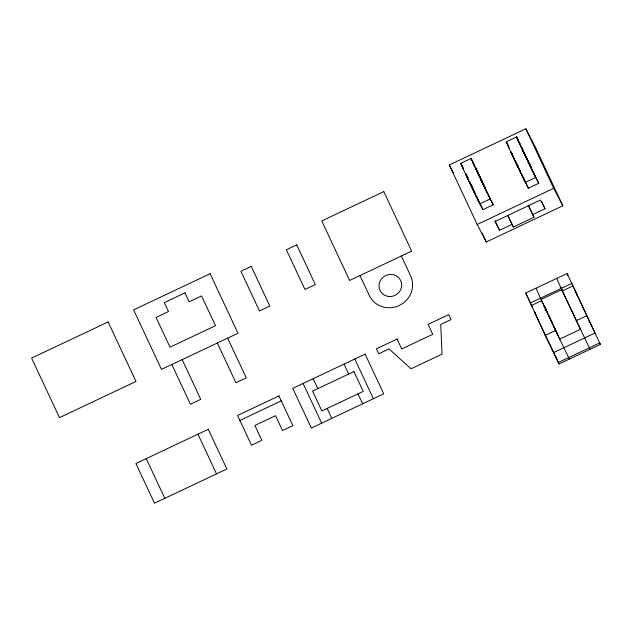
<?xml version="1.0" encoding="UTF-8"?>
<svg xmlns="http://www.w3.org/2000/svg" width="632" height="632" viewBox="0 0 632 632"><rect width="100%" height="100%" fill="white"/><g stroke="black" fill="none" stroke-linecap="round" stroke-linejoin="round"><path stroke-width="0.95" d="M449.312 164.96L525.816 128.794L534.956 146.269L562.836 205.795L486.324 241.969L477.184 224.486L449.312 164.96L453.421 172.828M463.058 168.602L460.76 163.34L471.109 158.442L493.221 204.792L482.88 209.682L478.527 201.26M508.547 147.098L506.256 141.837L516.605 136.939L538.709 183.288L528.376 188.178L524.015 179.749M473.984 165.41L474.632 165.11M519.48 143.906L520.128 143.598M475.217 169.06L476.986 168.223M477.184 224.486L553.695 188.32L562.836 205.795M528.107 204.95L532.634 214.627L545.045 208.758L540.471 200.02L494.982 221.524L499.549 230.269L511.959 224.4L513.326 227.022L534.008 217.25L528.779 206.087M239.899 420.422L281.256 400.87M575.002 292.197L575.641 291.889L600.4 344.408L559.043 363.961L545.179 335.379L525.753 293.05L567.117 273.506L567.876 274.96L567.228 275.268M530.406 302.973L571.763 283.42L594.989 333.032L553.632 352.585M531.243 305.612L541.584 300.729L536.094 288.168M590.059 349.298L562.259 290.949L572.6 286.067M543.978 306.86L544.626 306.552L546.151 309.467L544.855 310.075M576.518 295.105L577.166 294.804L567.117 273.506M545.179 335.379L555.52 330.489L569.385 359.071M576.202 320.716L586.536 315.826M588.937 321.957L589.585 321.656M590.462 324.872L591.11 324.564M558.285 362.507L599.642 342.955L600.4 344.408M506.256 141.837L509.06 148.22M460.76 163.348L463.572 169.724M518.888 142.208L516.597 136.947L516.873 137.381M473.392 163.712L471.101 158.45L471.377 158.885M538.709 183.288L534.814 175.783M506.746 142.666L509.029 147.035M575.641 291.889L577.166 294.804M532.634 214.627L534.008 217.25M493.221 204.792L489.318 197.287M461.249 164.17L463.533 168.539M525.753 293.05L532.578 307.452M534.672 312.168L535.81 314.349L534.601 311.766M548.608 341.936L549.366 343.389M475.011 193.55L473.716 190.943M474.893 193.321L473.013 189.497M511.565 152.897L511.114 152.02L511.644 153.055M466.068 174.408L465.618 173.531L466.147 174.558M533.842 173.816L535.667 177.466L525.326 182.348L523.501 178.706M488.346 195.32L490.171 198.969L479.838 203.86L478.005 200.21M534.593 175.333L533.266 172.647M511.825 153.426L512.773 155.354M489.097 196.836L486.838 192.223M511.809 153.386L512.094 153.971M484.46 186.898L485.589 189.087L483.757 185.453M466.606 175.483L466.313 174.898L467.016 176.32M519.449 169.945L520.507 172.046L518.374 167.717M523.77 179.243L522.632 176.928M477.437 199.041L478.274 200.747M522.846 149.926L521.313 146.924L522.877 150.471M533.566 173.255L531.014 167.986M522.925 177.537L520.673 172.876M477.358 171.43L475.817 168.404L477.389 171.975M484.049 186.053L484.294 186.559M477.737 199.649L475.177 194.38M529.253 163.949L531.085 167.583L527.941 161.231M512.426 154.65L512.805 155.417M466.937 176.154L467.719 177.766M357.902 393.91L362.697 403.761M313.101 378.742L317.896 388.593M523.114 150.463L523.391 151.04M532.65 171.375L531.646 169.305M521.985 175.593L522.308 176.265M483.354 184.615L483.788 185.516M487.154 192.879L485.518 189.497M476.488 197.097L476.812 197.769M528.707 162.827L529 163.435M513.342 156.538L513.65 157.171M518.509 167.994L517.6 166.121M521.305 174.195L521.653 174.898M477.895 172.544L478.187 173.152M481.932 181.661L483.512 184.939M486.15 190.809L486.498 191.52M467.554 177.434L467.846 178.042M473.171 189.829L472.112 187.625M475.817 195.699L476.157 196.41M531.077 168.128L528.968 163.72M529.853 165.568L530.477 166.88M520.736 173.018L518.627 168.61M519.512 170.458L520.144 171.77M478.953 174.756L475.817 168.404L476.338 169.668M482.453 182.735L482.911 183.699M484.357 187.08L485.589 189.632M475.248 194.522L473.131 190.114M474.016 191.962L474.648 193.274M524.307 152.944L524.631 153.623M527.428 160.149L528.091 161.531M513.966 157.834L514.29 158.514M517.087 165.039L517.75 166.421M478.811 174.448L482.224 181.661M484.863 188.123L482.034 182.198M471.598 186.543L472.254 187.925M525.303 155.037L525.65 155.764M527.467 160.228L525.35 155.764M526.74 158.711L527.088 159.438M528.249 162.219L529.197 164.202M527.523 160.686L528.526 162.787M514.969 159.928L515.309 160.654M517.126 165.118L515.673 162.053M516.399 163.601L516.747 164.328M518.856 169.092L515.712 162.471M517.181 165.576L517.908 167.109M479.814 176.549L480.162 177.276M481.252 180.215L481.971 181.74M483.03 184.299L483.701 185.713M469.473 181.431L469.821 182.158M471.63 186.622L470.176 183.564M470.911 185.105L471.251 185.832M472.42 188.613L473.368 190.595M471.693 187.08L472.689 189.181M526.053 157.589L527.831 161.342M515.657 161.389L516.012 162.124M480.51 178.003L480.857 178.745M480.897 179.48L481.481 180.713M480.518 178.674L480.999 179.685M482.342 182.845L478.148 173.974M480.565 179.093L481.3 180.649M470.168 182.893L470.516 183.628M472.001 187.728L469.181 181.771M470.224 183.983L470.959 185.531M527.041 158.711L521.329 146.924L521.834 148.165M525.01 155.377L526.424 158.363M516.36 162.866L516.699 163.601M515.009 160.654L515.704 162.124M514.669 160.267L516.083 163.254M479.854 177.276L480.549 178.745M470.864 184.37L471.211 185.105M469.521 182.158L470.216 183.636M526.851 158.3L528.676 162.195M527.293 159.248L527.72 160.149M525.097 155.227L525.548 156.183M524.323 153.908L525.318 156.033M523.644 152.462L524.592 154.485M516.952 164.138L517.379 165.039M515.206 161.065L513.927 158.332M514.985 160.923L511.414 153.307M513.303 157.352L513.982 158.79M481.355 179.804L481.805 180.752M480.051 177.687L478.227 173.792M471.464 185.642L471.883 186.543M469.268 181.621L469.71 182.577M468.486 180.302L469.489 182.427M467.814 178.856L468.762 180.878M525.816 128.794L553.695 188.32M524.26 153.45L525.01 155.037M522.988 151.064L523.873 152.96M522.356 149.713L523.17 151.459M541.553 201.316L545.045 208.758M517.063 164.02L518.674 167.472M521.503 173.508L528.376 188.178M517.047 164.32L517.79 165.916M512.015 154.603L512.647 155.954M561.169 287.607L561.982 289.338M556.776 278.388L562.259 290.949M508.096 215.86L513.326 227.022M507.773 215.472L511.959 224.4M544.531 306.014L546.151 309.467M544.626 306.552L547.494 312.682M548.726 315.305L552.005 322.312M554.059 326.689L556.926 332.819M541.584 300.729L555.52 330.489M481.892 180.942L482.635 182.537M479.514 176.549L478.772 174.953M477.492 172.568L478.385 174.464M476.868 171.217L477.681 172.963M495.022 220.592L499.549 230.269M549.753 344.116L559.043 363.961M534.696 312.319L548.228 341.201M467.119 176.036L467.933 177.758M470.761 183.801L473.186 188.976M476.417 195.881L482.88 209.682M471.551 185.832L472.302 187.428M468.841 180.72L469.173 181.431M467.159 177.458L468.043 179.354M466.527 176.107L467.34 177.853M482.161 233.082L486.324 241.969M401.336 256.023L410.634 275.868A22.878 21.907 -27.6 0 1 399.242 305.485A22.878 21.907 -27.6 0 1 369.278 295.421L359.979 275.576M354.797 359.023L373.386 398.713M303.099 383.466L321.688 423.148M227.654 338.128L246.243 377.817L235.902 382.708L217.313 343.018M182.166 359.64L200.747 399.321L190.406 404.211L171.825 364.522M197.942 434.2L216.523 473.882M146.245 458.635L164.826 498.324M528.044 160.852L528.368 161.531M523.723 152.28L524.347 153.623M521.756 148.425L522.482 149.989M517.711 165.742L518.335 167.085M514.006 158.514L513.113 156.594M482.556 182.356L483.18 183.699M476.259 169.929L476.994 171.493M472.215 187.246L472.839 188.589M468.517 180.017L467.593 178.042M465.918 174.811L466.653 176.383M528.542 161.91L530.311 165.75M523.857 152.573L523.067 150.882M521.819 148.567L519.946 144.515M518.201 166.793L518.603 167.654M511.486 153.45L509.029 148.141M513.089 156.538L513.382 157.171M483.046 183.414L484.815 187.262M478.361 174.077L476.884 170.877M476.331 170.071L473.874 164.762M472.704 188.304L473.107 189.166M465.989 174.961L463.533 169.645M477.579 172.386L477.958 173.215M467.238 177.268L467.625 178.106M529.245 163.435L529.513 164.012M523.146 151.04L522.38 149.373M519.37 143.251L519.954 144.538M518.983 168.483L519.346 169.273M512.805 155.93L511.051 152.02L511.493 153.055M512.544 155.354L511.667 153.426M483.757 184.939L484.017 185.516M473.415 189.829L473.676 190.406M473.487 189.995L473.85 190.777M467.317 177.434L465.555 173.531L466.005 174.558M467.048 176.857L466.574 175.815M519.401 143.33L516.597 136.954M473.905 164.834L471.101 158.458M529.758 164.549L531.085 167.551L530.556 166.311M484.27 186.053L485.589 189.055L485.068 187.823M473.929 190.943L474.371 191.907M519.646 169.937L519.86 170.403M522 148.544L522.19 148.962M476.512 170.048L476.702 170.466M466.171 174.93L466.361 175.356M344.116 364.079L348.611 374.073M327.186 408.43L331.682 418.423M520.049 170.822L520.492 171.817M474.561 192.333L474.995 193.321M520.223 171.201L520.42 171.667M474.727 192.705L474.932 193.171M108.112 321.933L31.6 358.099L59.479 417.634L135.991 381.459L108.112 321.933M210.116 273.711L133.605 309.885L161.484 369.412L237.995 333.246L210.116 273.711M383.798 191.607L321.767 220.939L349.638 280.466L411.677 251.141L383.798 191.607M184.986 292.861L164.312 302.641L168.491 311.568L156.08 317.43L170.024 347.197L215.52 325.693L201.576 295.926L189.173 301.796L184.986 292.861M251.236 266.396L240.895 271.278L259.483 310.968L269.825 306.078L251.236 266.396M296.732 244.884L286.391 249.774L304.972 289.464L315.313 284.574L296.732 244.884M365.138 354.141L292.758 388.356L311.347 428.038L383.719 393.823L365.138 354.141M397.07 339.044L376.396 348.817L378.718 353.778L389.059 348.888L411.013 368.804L442.029 354.141L440.749 324.453L451.09 319.563L448.767 314.602L428.093 324.382L432.738 334.304L401.715 348.967L397.07 339.044M208.276 429.31L135.904 463.525L154.492 503.206L226.864 468.991L208.276 429.31M278.933 395.909L237.577 415.461L251.512 445.22L261.853 440.338L254.886 425.454L275.56 415.682L282.536 430.558L292.869 425.676L278.933 395.909M353.928 371.553L312.571 391.105L321.862 410.95L363.218 391.398L353.928 371.553M561.84 289.63L541.158 299.41L559.747 339.092L580.429 329.319L561.84 289.63M389.201 296.495A11.439 10.957 -27.6 0 0 400.688 280.568A11.439 10.957 -27.6 0 0 381.159 279.312A11.439 10.957 -27.6 0 0 389.201 296.495"/></g></svg>
